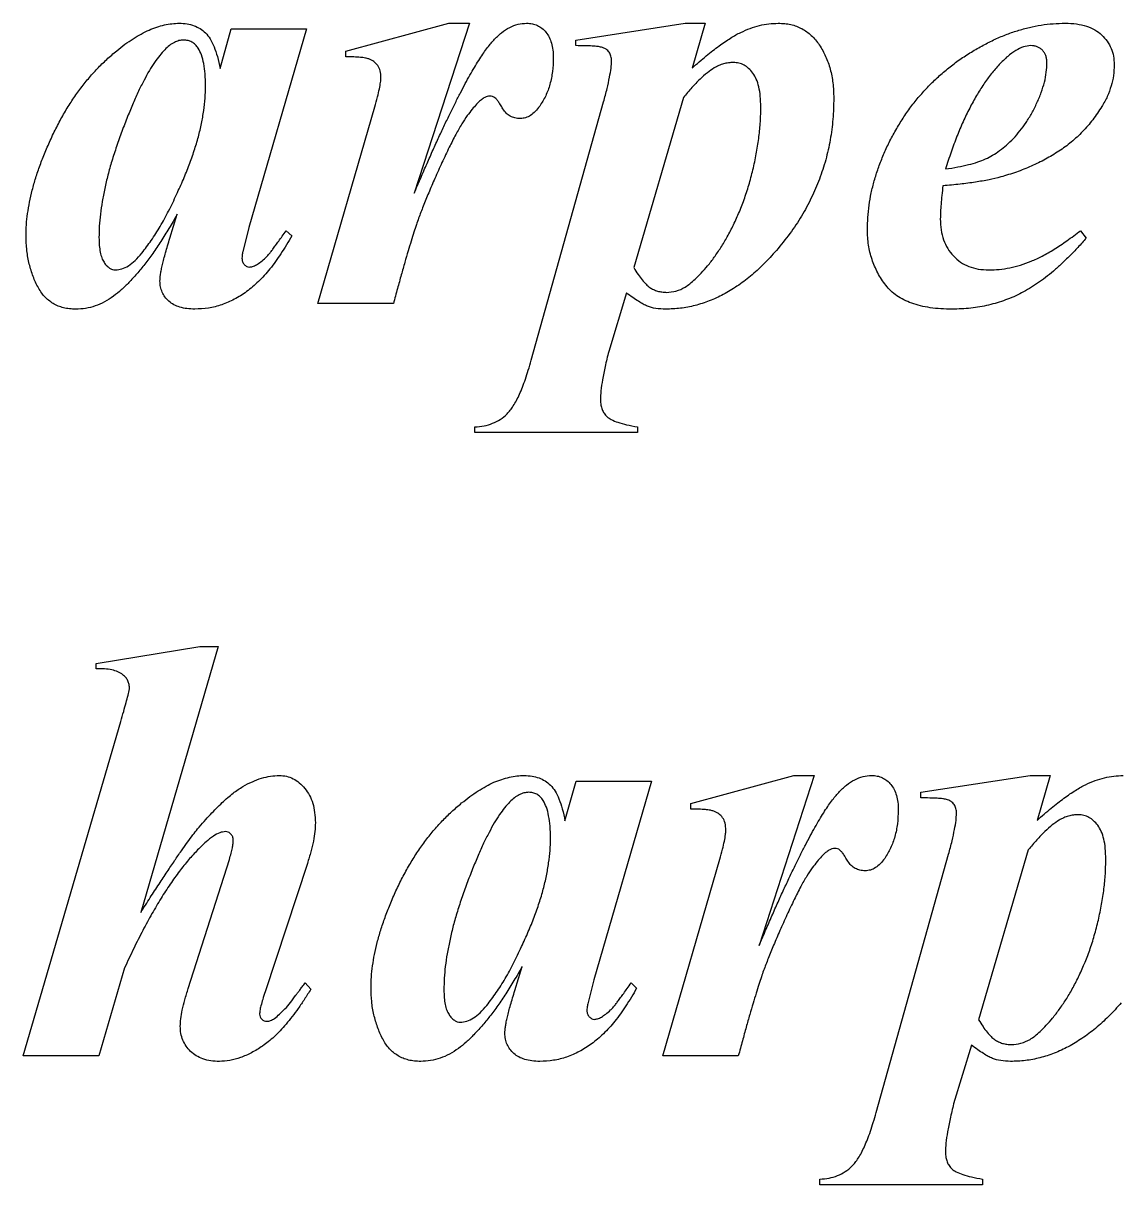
# Model space of a CAD drawing. Header units: inches. Extents: x -17.5 to -8.75, y -0.78 to 2.88.
# Drawn here: x -13.452 to -12.91, y 1.438 to 2.014 of the extents above; entities that cross this region are included whole.
import ezdxf

# ---------------------------------------------------------------- set-up
doc = ezdxf.new("R2010")
doc.units = ezdxf.units.IN
doc.header["$MEASUREMENT"] = 0

msp = doc.modelspace()

# ---------------------------------------------------------------- linework, layer by layer
at = {"color": 7, "linetype": 'Continuous', "lineweight": 25}
for p, q in [((-13.3548, 1.99149), (-13.34933, 2.01111)), ((-13.34933, 2.01111), (-13.31196, 2.01111)), ((-13.31196, 2.01111), (-13.34057, 1.91267)), ((-13.29252, 2), (-13.24148, 2.01389)), ((-13.23132, 2.01389), (-13.25862, 1.92969)), ((-13.24148, 2.01389), (-13.23132, 2.01389)), ((-13.17863, 2.00556), (-13.12438, 2.01389)), ((-13.12438, 2.01389), (-13.11457, 2.01389)), ((-13.11457, 2.01389), (-13.12104, 1.99167)), ((-13.17863, 2.00278), (-13.17863, 2.00556)), ((-13.29252, 1.99722), (-13.29252, 2)), ((-13.20072, 1.84688), (-13.16483, 1.97491)), ((-13.12533, 1.97704), (-13.14994, 1.8928)), ((-13.30641, 1.875), (-13.27807, 1.9724)), ((-13.37963, 1.90738), (-13.37598, 1.91923)), ((-13.34057, 1.91267), (-13.34352, 1.90069)), ((-13.32208, 1.91111), (-13.3193, 1.90851)), ((-12.92863, 1.91111), (-12.92585, 1.90742)), ((-13.15354, 1.8803), (-13.16231, 1.85122)), ((-13.26895, 1.875), (-13.30641, 1.875)), ((-13.22863, 1.81111), (-13.22863, 1.81389)), ((-13.14808, 1.81389), (-13.14808, 1.81111)), ((-13.14808, 1.81111), (-13.22863, 1.81111)), ((-13.41613, 1.69674), (-13.36487, 1.70507)), ((-13.35563, 1.70507), (-13.39404, 1.57335)), ((-13.36487, 1.70507), (-13.35563, 1.70507)), ((-13.41613, 1.69396), (-13.41613, 1.69674)), ((-13.45224, 1.5023), (-13.40393, 1.66801)), ((-13.12169, 1.6273), (-13.07064, 1.64119)), ((-13.06049, 1.64119), (-13.08779, 1.55698)), ((-13.07064, 1.64119), (-13.06049, 1.64119)), ((-13.0078, 1.63285), (-12.95354, 1.64119)), ((-12.95354, 1.64119), (-12.94373, 1.64119)), ((-12.94373, 1.64119), (-12.9502, 1.61896)), ((-13.18397, 1.61879), (-13.1785, 1.63841)), ((-13.1785, 1.63841), (-13.14113, 1.63841)), ((-13.14113, 1.63841), (-13.16973, 1.53997)), ((-13.0078, 1.63007), (-13.0078, 1.63285)), ((-13.12169, 1.62452), (-13.12169, 1.6273)), ((-13.02989, 1.47417), (-12.994, 1.60221)), ((-12.9545, 1.60434), (-12.97911, 1.52009)), ((-13.37051, 1.53572), (-13.35016, 1.59961)), ((-13.31153, 1.59765), (-13.33245, 1.53407)), ((-13.13558, 1.5023), (-13.10723, 1.59969)), ((-13.40207, 1.54583), (-13.41474, 1.5023)), ((-13.2088, 1.53468), (-13.20515, 1.54652)), ((-13.31262, 1.53841), (-13.30984, 1.53524)), ((-13.16973, 1.53997), (-13.17268, 1.52799)), ((-13.15124, 1.53841), (-13.14847, 1.5358)), ((-13.41474, 1.5023), (-13.45224, 1.5023)), ((-13.09812, 1.5023), (-13.13558, 1.5023)), ((-12.98271, 1.50759), (-12.99148, 1.47851)), ((-13.0578, 1.43841), (-13.0578, 1.44119)), ((-12.97724, 1.44119), (-12.97724, 1.43841)), ((-12.97724, 1.43841), (-13.0578, 1.43841))]:
    msp.add_line(p, q, dxfattribs=at)
for points, knots in [([(-13.40597, 2.00026), (-13.40462, 2.00135), (-13.40199, 2.00346), (-13.39792, 2.00619), (-13.39396, 2.00856), (-13.39006, 2.01054), (-13.38618, 2.01202), (-13.38238, 2.01306), (-13.37864, 2.01376), (-13.37616, 2.01385), (-13.37494, 2.01389)], [0, 0, 0, 0, 0.1512513, 0.2923411, 0.4252491, 0.5516348, 0.6713009, 0.7846573, 0.8943067, 1, 1, 1, 1]), ([(-13.37494, 2.01389), (-13.37366, 2.01383), (-13.37119, 2.01373), (-13.36769, 2.01281), (-13.36457, 2.0113), (-13.36184, 2.00909), (-13.35946, 2.00605), (-13.35757, 2.00205), (-13.3559, 1.99713), (-13.35519, 1.99347), (-13.3548, 1.99149)], [0, 0, 0, 0, 0.1146846, 0.2221362, 0.322068, 0.4237162, 0.5346988, 0.6654213, 0.8190707, 1, 1, 1, 1]), ([(-13.21926, 2.00551), (-13.21799, 2.00678), (-13.21559, 2.00918), (-13.21152, 2.01188), (-13.20727, 2.01358), (-13.20437, 2.01379), (-13.20294, 2.01389)], [0, 0, 0, 0, 0.283236, 0.539118, 0.77285, 1, 1, 1, 1]), ([(-13.20294, 2.01389), (-13.20199, 2.01385), (-13.20015, 2.01378), (-13.19756, 2.01284), (-13.19524, 2.01144), (-13.19327, 2.00943), (-13.19166, 2.00694), (-13.19053, 2.00394), (-13.18984, 2.00049), (-13.18978, 1.99804), (-13.18974, 1.99674)], [0, 0, 0, 0, 0.1163793, 0.2257611, 0.3346185, 0.4480798, 0.5692364, 0.6973677, 0.8410742, 1, 1, 1, 1]), ([(-13.12104, 1.99167), (-13.11984, 1.99271), (-13.11751, 1.99474), (-13.1141, 1.99765), (-13.11083, 2.00025), (-13.10775, 2.00262), (-13.10483, 2.00468), (-13.10205, 2.00648), (-13.09948, 2.00806), (-13.09626, 2.00971), (-13.09236, 2.01138), (-13.08769, 2.01285), (-13.083, 2.01369), (-13.07988, 2.01382), (-13.07833, 2.01389)], [0, 0, 0, 0, 0.096773, 0.188005, 0.272597, 0.351161, 0.424468, 0.49067, 0.552297, 0.607839, 0.711227, 0.809846, 0.90556, 1, 1, 1, 1]), ([(-13.07833, 2.01389), (-13.07726, 2.01385), (-13.07517, 2.01378), (-13.07213, 2.01332), (-13.0693, 2.01242), (-13.06662, 2.01127), (-13.06418, 2.00971), (-13.06188, 2.00788), (-13.05981, 2.00566), (-13.05731, 2.00225), (-13.05472, 1.99746), (-13.05243, 1.99111), (-13.05107, 1.98416), (-13.05093, 1.97932), (-13.05085, 1.97682)], [0, 0, 0, 0, 0.06224, 0.120922, 0.178038, 0.234064, 0.289526, 0.345664, 0.404484, 0.465123, 0.590666, 0.719249, 0.855301, 1, 1, 1, 1]), ([(-13.03419, 1.91155), (-13.03415, 1.91357), (-13.03406, 1.91764), (-13.03337, 1.92372), (-13.03236, 1.92983), (-13.0308, 1.9359), (-13.0289, 1.942), (-13.02653, 1.94807), (-13.02381, 1.95418), (-13.02059, 1.9602), (-13.01708, 1.96612), (-13.01322, 1.97176), (-13.00902, 1.97709), (-13.00451, 1.98211), (-12.99973, 1.98688), (-12.99459, 1.99128), (-12.9892, 1.99544), (-12.9835, 1.99923), (-12.97764, 2.00261), (-12.97176, 2.00564), (-12.96587, 2.00822), (-12.95994, 2.01025), (-12.95403, 2.01187), (-12.9481, 2.01305), (-12.94216, 2.01377), (-12.9382, 2.01385), (-12.93623, 2.01389)], [0, 0, 0, 0, 0.039082, 0.078362, 0.117989, 0.158248, 0.199189, 0.24105, 0.28388, 0.328057, 0.3726, 0.416552, 0.459861, 0.503325, 0.546527, 0.59004, 0.633619, 0.677877, 0.721755, 0.764051, 0.805409, 0.845552, 0.884872, 0.923553, 0.962033, 1, 1, 1, 1]), ([(-12.93623, 2.01389), (-12.93434, 2.01384), (-12.93078, 2.01375), (-12.92582, 2.01258), (-12.92154, 2.0108), (-12.91807, 2.00818), (-12.91533, 2.00505), (-12.91334, 2.00149), (-12.91218, 1.99751), (-12.91204, 1.99474), (-12.91196, 1.99332)], [0, 0, 0, 0, 0.157556, 0.296643, 0.423401, 0.542675, 0.6567, 0.76879, 0.880952, 1, 1, 1, 1]), ([(-13.37281, 2.00556), (-13.37359, 2.0055), (-13.3752, 2.00537), (-13.37754, 2.00434), (-13.37998, 2.00288), (-13.38142, 2.00148), (-13.38219, 2.00074)], [0, 0, 0, 0, 0.21488, 0.444023, 0.703923, 1, 1, 1, 1]), ([(-13.36561, 2.00152), (-13.36606, 2.00214), (-13.36692, 2.00334), (-13.36867, 2.00463), (-13.37067, 2.00541), (-13.37208, 2.00551), (-13.37281, 2.00556)], [0, 0, 0, 0, 0.264796, 0.509314, 0.746635, 1, 1, 1, 1]), ([(-13.25862, 1.92969), (-13.25756, 1.93219), (-13.25547, 1.93709), (-13.25234, 1.94423), (-13.24936, 1.95102), (-13.24644, 1.95741), (-13.24362, 1.96344), (-13.24089, 1.96911), (-13.2383, 1.97442), (-13.23576, 1.97932), (-13.23338, 1.98389), (-13.23111, 1.98809), (-13.22887, 1.99189), (-13.22676, 1.99534), (-13.22477, 1.99844), (-13.22285, 2.00114), (-13.22106, 2.00348), (-13.21983, 2.00487), (-13.21926, 2.00551)], [0, 0, 0, 0, 0.095301, 0.18648, 0.272875, 0.354696, 0.432414, 0.506037, 0.574896, 0.639227, 0.699262, 0.755246, 0.806323, 0.853838, 0.896685, 0.935191, 0.96984, 1, 1, 1, 1]), ([(-13.16088, 1.99518), (-13.16093, 1.99597), (-13.16104, 1.99747), (-13.16194, 1.99958), (-13.16363, 2.00119), (-13.16569, 2.00202), (-13.16801, 2.00241), (-13.17074, 2.00266), (-13.17438, 2.00275), (-13.17711, 2.00277), (-13.17863, 2.00278)], [0, 0, 0, 0, 0.107658, 0.20502, 0.304291, 0.418521, 0.503053, 0.626208, 0.792392, 1, 1, 1, 1]), ([(-12.95328, 2.00278), (-12.9545, 2.00264), (-12.95711, 2.00235), (-12.96098, 2.00039), (-12.96503, 1.99739), (-12.96757, 1.99478), (-12.96895, 1.99336)], [0, 0, 0, 0, 0.195013, 0.416861, 0.68378, 1, 1, 1, 1]), ([(-12.9453, 1.99431), (-12.94531, 1.99494), (-12.94535, 1.99614), (-12.94582, 1.99782), (-12.94648, 1.99933), (-12.94752, 2.00055), (-12.94872, 2.00156), (-12.95012, 2.00226), (-12.95165, 2.00272), (-12.95273, 2.00276), (-12.95328, 2.00278)], [0, 0, 0, 0, 0.142801, 0.272978, 0.397465, 0.51751, 0.637554, 0.753126, 0.873718, 1, 1, 1, 1]), ([(-13.45085, 1.90872), (-13.45083, 1.91051), (-13.45077, 1.91414), (-13.4501, 1.91965), (-13.44916, 1.92537), (-13.44779, 1.93128), (-13.44607, 1.93738), (-13.44391, 1.94366), (-13.44139, 1.95012), (-13.43852, 1.95672), (-13.43535, 1.96327), (-13.43188, 1.96955), (-13.4282, 1.97552), (-13.42422, 1.98112), (-13.42007, 1.98644), (-13.41563, 1.99139), (-13.41094, 1.99601), (-13.40763, 1.99885), (-13.40597, 2.00026)], [0, 0, 0, 0, 0.050997, 0.103943, 0.158988, 0.216791, 0.277525, 0.340557, 0.406814, 0.476408, 0.546463, 0.615088, 0.681898, 0.747317, 0.811647, 0.875037, 0.937745, 1, 1, 1, 1]), ([(-13.38219, 2.00074), (-13.38303, 1.99981), (-13.38483, 1.99784), (-13.38732, 1.99435), (-13.38994, 1.99028), (-13.39251, 1.98551), (-13.39522, 1.98014), (-13.39786, 1.97409), (-13.40066, 1.96744), (-13.40342, 1.96031), (-13.40602, 1.95297), (-13.40837, 1.94576), (-13.41034, 1.9388), (-13.41189, 1.93209), (-13.41317, 1.92563), (-13.41409, 1.91944), (-13.41463, 1.91349), (-13.41471, 1.90962), (-13.41474, 1.90773)], [0, 0, 0, 0, 0.037531, 0.080077, 0.128489, 0.182503, 0.242688, 0.308762, 0.380759, 0.45896, 0.538185, 0.61438, 0.686534, 0.755191, 0.821089, 0.883834, 0.943104, 1, 1, 1, 1]), ([(-13.36196, 1.98273), (-13.36199, 1.98475), (-13.36204, 1.98851), (-13.36276, 1.99368), (-13.36376, 1.99803), (-13.36503, 2.00042), (-13.36561, 2.00152)], [0, 0, 0, 0, 0.31411, 0.581113, 0.808451, 1, 1, 1, 1]), ([(-13.27512, 1.98681), (-13.27516, 1.98799), (-13.27525, 1.99016), (-13.27654, 1.993), (-13.27853, 1.99502), (-13.28073, 1.99614), (-13.28301, 1.99676), (-13.28553, 1.99699), (-13.28877, 1.99724), (-13.29119, 1.99723), (-13.29252, 1.99722)], [0, 0, 0, 0, 0.150745, 0.274893, 0.388689, 0.507831, 0.584565, 0.690788, 0.829821, 1, 1, 1, 1]), ([(-13.18974, 1.99674), (-13.18982, 1.99447), (-13.18998, 1.99005), (-13.19127, 1.98372), (-13.1933, 1.97789), (-13.19542, 1.9745), (-13.19647, 1.97283)], [0, 0, 0, 0, 0.270819, 0.525376, 0.765551, 1, 1, 1, 1]), ([(-13.16483, 1.97491), (-13.16423, 1.97712), (-13.16313, 1.98117), (-13.16193, 1.98677), (-13.1611, 1.99131), (-13.16094, 1.99401), (-13.16088, 1.99518)], [0, 0, 0, 0, 0.33171, 0.608594, 0.829634, 1, 1, 1, 1]), ([(-13.11005, 1.99175), (-13.1112, 1.99099), (-13.11371, 1.98931), (-13.11731, 1.98594), (-13.12134, 1.98189), (-13.12394, 1.97873), (-13.12533, 1.97704)], [0, 0, 0, 0, 0.19451, 0.424011, 0.692071, 1, 1, 1, 1]), ([(-13.10051, 1.99444), (-13.10135, 1.99441), (-13.103, 1.99434), (-13.10546, 1.99384), (-13.10783, 1.99298), (-13.10931, 1.99216), (-13.11005, 1.99175)], [0, 0, 0, 0, 0.251306, 0.493757, 0.746731, 1, 1, 1, 1]), ([(-13.08696, 1.97244), (-13.08701, 1.97424), (-13.0871, 1.97759), (-13.0878, 1.98223), (-13.08903, 1.98609), (-13.09079, 1.98917), (-13.0929, 1.99149), (-13.0952, 1.99324), (-13.0978, 1.99422), (-13.0996, 1.99437), (-13.10051, 1.99444)], [0, 0, 0, 0, 0.187129, 0.34895, 0.487183, 0.607402, 0.715185, 0.812266, 0.90577, 1, 1, 1, 1]), ([(-12.99547, 1.94167), (-12.99346, 1.94197), (-12.98965, 1.94256), (-12.98434, 1.94375), (-12.97972, 1.94499), (-12.97571, 1.94657), (-12.97207, 1.94844), (-12.96864, 1.95079), (-12.96518, 1.95353), (-12.96181, 1.95679), (-12.95856, 1.96051), (-12.95551, 1.96471), (-12.9527, 1.96935), (-12.95019, 1.97436), (-12.94805, 1.97949), (-12.94644, 1.98456), (-12.94549, 1.98949), (-12.94536, 1.99273), (-12.9453, 1.99431)], [0, 0, 0, 0, 0.076865, 0.145034, 0.205136, 0.257311, 0.307089, 0.35899, 0.414116, 0.473151, 0.535406, 0.600225, 0.668527, 0.740015, 0.811443, 0.877706, 0.940411, 1, 1, 1, 1]), ([(-12.96895, 1.99336), (-12.97028, 1.99186), (-12.97301, 1.98878), (-12.9767, 1.98362), (-12.98029, 1.97796), (-12.98364, 1.97173), (-12.98692, 1.96502), (-12.98993, 1.95772), (-12.99286, 1.94992), (-12.99458, 1.94447), (-12.99547, 1.94167)], [0, 0, 0, 0, 0.102496, 0.210714, 0.32463, 0.445355, 0.572975, 0.707181, 0.84953, 1, 1, 1, 1]), ([(-12.91196, 1.99332), (-12.91204, 1.99154), (-12.9122, 1.988), (-12.91339, 1.98272), (-12.91528, 1.97751), (-12.91714, 1.97424), (-12.91808, 1.97257)], [0, 0, 0, 0, 0.242528, 0.485953, 0.737487, 1, 1, 1, 1]), ([(-13.27807, 1.9724), (-13.27762, 1.97406), (-13.27681, 1.97705), (-13.27591, 1.98112), (-13.27527, 1.98425), (-13.27516, 1.98607), (-13.27512, 1.98681)], [0, 0, 0, 0, 0.350075, 0.630908, 0.849316, 1, 1, 1, 1]), ([(-13.37629, 1.92908), (-13.37515, 1.93156), (-13.37295, 1.9364), (-13.37002, 1.94363), (-13.36755, 1.95066), (-13.36549, 1.95747), (-13.3639, 1.96408), (-13.36284, 1.97049), (-13.36208, 1.97667), (-13.362, 1.98074), (-13.36196, 1.98273)], [0, 0, 0, 0, 0.146155, 0.28499, 0.418182, 0.545285, 0.666433, 0.782078, 0.893677, 1, 1, 1, 1]), ([(-13.22407, 1.97687), (-13.22465, 1.97648), (-13.22597, 1.97558), (-13.22789, 1.97366), (-13.23005, 1.97111), (-13.23253, 1.9679), (-13.23528, 1.96376), (-13.23822, 1.9585), (-13.24148, 1.95207), (-13.24491, 1.9448), (-13.2483, 1.93726), (-13.25139, 1.93004), (-13.25408, 1.92344), (-13.25613, 1.91822), (-13.2576, 1.91391), (-13.25889, 1.91018), (-13.2602, 1.9058), (-13.26168, 1.90083), (-13.26333, 1.89525), (-13.26512, 1.88905), (-13.26696, 1.88222), (-13.26827, 1.87747), (-13.26895, 1.875)], [0, 0, 0, 0, 0.018512, 0.042511, 0.072038, 0.107513, 0.150611, 0.204319, 0.267951, 0.342632, 0.41874, 0.488356, 0.551653, 0.608652, 0.63804, 0.673035, 0.713772, 0.759641, 0.811495, 0.868854, 0.93162, 1, 1, 1, 1]), ([(-13.22108, 1.97778), (-13.22158, 1.97774), (-13.22264, 1.97765), (-13.22358, 1.97714), (-13.22407, 1.97687)], [0, 0, 0, 0, 0.471736, 1, 1, 1, 1]), ([(-13.20606, 1.96667), (-13.20697, 1.96672), (-13.2087, 1.96682), (-13.21111, 1.96775), (-13.21318, 1.96925), (-13.21467, 1.97134), (-13.21584, 1.9734), (-13.21697, 1.97502), (-13.21782, 1.97621), (-13.21871, 1.97707), (-13.21979, 1.97764), (-13.22065, 1.97773), (-13.22108, 1.97778)], [0, 0, 0, 0, 0.137153, 0.261675, 0.387414, 0.520635, 0.64693, 0.748142, 0.820248, 0.868457, 0.935312, 1, 1, 1, 1]), ([(-13.05085, 1.97682), (-13.05093, 1.97332), (-13.05108, 1.96638), (-13.05249, 1.95614), (-13.05467, 1.94621), (-13.05785, 1.93659), (-13.06183, 1.92725), (-13.06673, 1.91822), (-13.0725, 1.90949), (-13.077, 1.90405), (-13.07928, 1.9013)], [0, 0, 0, 0, 0.127432, 0.252144, 0.375066, 0.496856, 0.619895, 0.743724, 0.870093, 1, 1, 1, 1]), ([(-13.19647, 1.97283), (-13.19717, 1.9719), (-13.19848, 1.97016), (-13.20088, 1.96821), (-13.20339, 1.96689), (-13.20518, 1.96674), (-13.20606, 1.96667)], [0, 0, 0, 0, 0.2943087, 0.5496681, 0.7775797, 1, 1, 1, 1]), ([(-13.13367, 1.88056), (-13.13208, 1.88068), (-13.12886, 1.88095), (-13.12498, 1.88272), (-13.12188, 1.88488), (-13.11923, 1.88724), (-13.11632, 1.89022), (-13.11314, 1.89382), (-13.10988, 1.89804), (-13.10664, 1.90286), (-13.10345, 1.90823), (-13.1004, 1.91414), (-13.0975, 1.92055), (-13.09485, 1.9274), (-13.09256, 1.93468), (-13.09058, 1.94227), (-13.089, 1.94999), (-13.08782, 1.95763), (-13.08708, 1.96509), (-13.087, 1.97001), (-13.08696, 1.97244)], [0, 0, 0, 0, 0.043195, 0.088086, 0.114569, 0.146581, 0.184958, 0.228747, 0.277876, 0.330945, 0.387607, 0.448735, 0.513093, 0.580187, 0.649596, 0.722044, 0.794842, 0.86538, 0.933417, 1, 1, 1, 1]), ([(-12.91808, 1.97257), (-12.91954, 1.97037), (-12.92242, 1.96601), (-12.92752, 1.96013), (-12.93313, 1.95487), (-12.93935, 1.95038), (-12.94597, 1.9464), (-12.95303, 1.94301), (-12.96042, 1.94), (-12.96557, 1.93848), (-12.96817, 1.93772)], [0, 0, 0, 0, 0.126688, 0.250228, 0.372514, 0.49468, 0.617641, 0.742739, 0.869822, 1, 1, 1, 1]), ([(-12.96817, 1.93772), (-12.97009, 1.93725), (-12.97421, 1.93625), (-12.98092, 1.93505), (-12.98854, 1.93408), (-12.99394, 1.93359), (-12.99677, 1.93333)], [0, 0, 0, 0, 0.20459, 0.439082, 0.704993, 1, 1, 1, 1]), ([(-13.39347, 1.9), (-13.3919, 1.90208), (-13.38866, 1.90634), (-13.38426, 1.91332), (-13.38007, 1.92093), (-13.37757, 1.92632), (-13.37629, 1.92908)], [0, 0, 0, 0, 0.230967, 0.474163, 0.72999, 1, 1, 1, 1]), ([(-12.99677, 1.93333), (-12.99697, 1.93176), (-12.99735, 1.92874), (-12.99772, 1.92442), (-12.99802, 1.92053), (-12.99806, 1.91808), (-12.99808, 1.91693)], [0, 0, 0, 0, 0.289329, 0.5539658, 0.7890769, 1, 1, 1, 1]), ([(-13.37598, 1.91923), (-13.37733, 1.91689), (-13.37994, 1.91235), (-13.38398, 1.90589), (-13.38795, 1.89996), (-13.39197, 1.89464), (-13.39584, 1.88977), (-13.39976, 1.88554), (-13.40356, 1.88178), (-13.40624, 1.87966), (-13.40754, 1.87865)], [0, 0, 0, 0, 0.156419, 0.303785, 0.441546, 0.570419, 0.690316, 0.801952, 0.904603, 1, 1, 1, 1]), ([(-12.99808, 1.91693), (-12.99802, 1.91511), (-12.9979, 1.9116), (-12.99659, 1.90666), (-12.9946, 1.90221), (-12.99168, 1.89849), (-12.98817, 1.89536), (-12.98393, 1.89326), (-12.97921, 1.89187), (-12.97586, 1.89174), (-12.97412, 1.89167)], [0, 0, 0, 0, 0.138619, 0.267658, 0.388404, 0.508312, 0.626725, 0.744958, 0.866809, 1, 1, 1, 1]), ([(-13.33219, 1.8977), (-13.33198, 1.8979), (-13.33148, 1.89839), (-13.33069, 1.89934), (-13.32968, 1.90056), (-13.32851, 1.90209), (-13.32717, 1.90391), (-13.32565, 1.90605), (-13.32391, 1.90847), (-13.32271, 1.9102), (-13.32208, 1.91111)], [0, 0, 0, 0, 0.051109, 0.126147, 0.219685, 0.333793, 0.468546, 0.623988, 0.801635, 1, 1, 1, 1]), ([(-12.99213, 1.87222), (-12.99404, 1.87225), (-12.99771, 1.8723), (-13.00299, 1.87288), (-13.00783, 1.87376), (-13.01221, 1.87506), (-13.01613, 1.87675), (-13.0196, 1.87879), (-13.02262, 1.88121), (-13.02592, 1.88493), (-13.02923, 1.8901), (-13.03207, 1.89685), (-13.03389, 1.90404), (-13.03409, 1.90902), (-13.03419, 1.91155)], [0, 0, 0, 0, 0.0872439, 0.1676407, 0.242272, 0.3112444, 0.3760439, 0.436772, 0.4945502, 0.5516101, 0.6633884, 0.7732089, 0.8847291, 1, 1, 1, 1]), ([(-12.97412, 1.89167), (-12.97236, 1.89171), (-12.96884, 1.89181), (-12.96356, 1.89268), (-12.95829, 1.89403), (-12.95293, 1.89593), (-12.94737, 1.89858), (-12.94144, 1.90196), (-12.93514, 1.90623), (-12.93087, 1.90943), (-12.92863, 1.91111)], [0, 0, 0, 0, 0.10426, 0.209667, 0.317162, 0.427674, 0.547407, 0.683078, 0.833212, 1, 1, 1, 1]), ([(-13.42624, 1.87222), (-13.42729, 1.87225), (-13.42933, 1.87232), (-13.43228, 1.87285), (-13.43502, 1.87369), (-13.43747, 1.875), (-13.43975, 1.87656), (-13.44183, 1.87849), (-13.44359, 1.88082), (-13.44568, 1.88433), (-13.44772, 1.8892), (-13.44956, 1.89538), (-13.45067, 1.90194), (-13.45079, 1.90643), (-13.45085, 1.90872)], [0, 0, 0, 0, 0.063398, 0.124106, 0.181381, 0.236825, 0.292429, 0.349032, 0.407944, 0.469461, 0.597027, 0.727216, 0.860912, 1, 1, 1, 1]), ([(-13.41474, 1.90773), (-13.41471, 1.90641), (-13.41465, 1.90395), (-13.41419, 1.90055), (-13.41345, 1.89773), (-13.41235, 1.89549), (-13.41104, 1.89381), (-13.40963, 1.89262), (-13.40817, 1.89178), (-13.40713, 1.8917), (-13.40663, 1.89167)], [0, 0, 0, 0, 0.200627, 0.374128, 0.520561, 0.643689, 0.750326, 0.842545, 0.924307, 1, 1, 1, 1]), ([(-13.38453, 1.88615), (-13.38451, 1.88668), (-13.38446, 1.88784), (-13.38424, 1.88972), (-13.38382, 1.89192), (-13.38332, 1.89441), (-13.3826, 1.89722), (-13.38173, 1.90032), (-13.38073, 1.90375), (-13.38001, 1.90614), (-13.37963, 1.90738)], [0, 0, 0, 0, 0.071654, 0.159659, 0.260621, 0.378327, 0.50943, 0.657934, 0.821451, 1, 1, 1, 1]), ([(-13.3193, 1.90851), (-13.32103, 1.90554), (-13.32433, 1.89989), (-13.32979, 1.89227), (-13.3355, 1.88595), (-13.34139, 1.88085), (-13.34756, 1.87704), (-13.35388, 1.87421), (-13.36051, 1.87257), (-13.36501, 1.87234), (-13.36726, 1.87222)], [0, 0, 0, 0, 0.162883, 0.310308, 0.443899, 0.565597, 0.67871, 0.786572, 0.89326, 1, 1, 1, 1]), ([(-12.92585, 1.90742), (-12.9272, 1.90588), (-12.92984, 1.90285), (-12.93393, 1.89861), (-12.93796, 1.8947), (-12.94196, 1.89112), (-12.94594, 1.8879), (-12.94991, 1.88504), (-12.9538, 1.88244), (-12.95902, 1.87957), (-12.96573, 1.8766), (-12.97417, 1.87409), (-12.98301, 1.87252), (-12.98906, 1.87232), (-12.99213, 1.87222)], [0, 0, 0, 0, 0.0791, 0.154916, 0.227172, 0.295979, 0.361898, 0.424661, 0.484745, 0.542227, 0.654471, 0.766987, 0.881447, 1, 1, 1, 1]), ([(-13.40663, 1.89167), (-13.40552, 1.89177), (-13.40321, 1.892), (-13.39987, 1.89376), (-13.39654, 1.89642), (-13.39455, 1.89874), (-13.39347, 1.9)], [0, 0, 0, 0, 0.205321, 0.430209, 0.691962, 1, 1, 1, 1]), ([(-13.34352, 1.90069), (-13.34363, 1.90006), (-13.34382, 1.89898), (-13.34391, 1.89789), (-13.34395, 1.89744)], [0, 0, 0, 0, 0.588566, 1, 1, 1, 1]), ([(-13.07928, 1.9013), (-13.08135, 1.89899), (-13.08538, 1.8945), (-13.09193, 1.88859), (-13.09858, 1.88355), (-13.1054, 1.87944), (-13.11235, 1.87617), (-13.1195, 1.87393), (-13.12675, 1.87245), (-13.13165, 1.8723), (-13.1341, 1.87222)], [0, 0, 0, 0, 0.145241, 0.282407, 0.41207, 0.535455, 0.654878, 0.770785, 0.885311, 1, 1, 1, 1]), ([(-13.34395, 1.89744), (-13.34389, 1.89688), (-13.34377, 1.89575), (-13.34287, 1.89434), (-13.34169, 1.89332), (-13.34074, 1.89314), (-13.34031, 1.89306)], [0, 0, 0, 0, 0.270358, 0.540354, 0.789509, 1, 1, 1, 1]), ([(-13.34031, 1.89306), (-13.33976, 1.89313), (-13.33852, 1.8933), (-13.33662, 1.89428), (-13.33443, 1.89572), (-13.33298, 1.897), (-13.33219, 1.8977)], [0, 0, 0, 0, 0.171942, 0.39263, 0.666176, 1, 1, 1, 1]), ([(-13.14994, 1.8928), (-13.14923, 1.89167), (-13.1479, 1.88959), (-13.1459, 1.88678), (-13.14392, 1.88464), (-13.14208, 1.88296), (-13.1401, 1.88191), (-13.13811, 1.88109), (-13.13592, 1.88067), (-13.13443, 1.8806), (-13.13367, 1.88056)], [0, 0, 0, 0, 0.185526, 0.345984, 0.480422, 0.592205, 0.691717, 0.791536, 0.892595, 1, 1, 1, 1]), ([(-13.36726, 1.87222), (-13.36858, 1.87227), (-13.37108, 1.87236), (-13.37459, 1.87309), (-13.37764, 1.8743), (-13.38014, 1.87607), (-13.38211, 1.87818), (-13.38349, 1.88063), (-13.38442, 1.8833), (-13.38449, 1.88519), (-13.38453, 1.88615)], [0, 0, 0, 0, 0.158489, 0.300623, 0.428424, 0.54944, 0.665057, 0.773266, 0.884828, 1, 1, 1, 1]), ([(-13.40754, 1.87865), (-13.409, 1.87765), (-13.41185, 1.87572), (-13.41653, 1.87374), (-13.42133, 1.87243), (-13.4246, 1.87229), (-13.42624, 1.87222)], [0, 0, 0, 0, 0.262918, 0.512358, 0.755295, 1, 1, 1, 1]), ([(-13.1341, 1.87222), (-13.13574, 1.8723), (-13.1388, 1.87243), (-13.14256, 1.87334), (-13.14533, 1.87475), (-13.14773, 1.87622), (-13.15054, 1.87807), (-13.1525, 1.87952), (-13.15354, 1.8803)], [0, 0, 0, 0, 0.228449, 0.426421, 0.531873, 0.661135, 0.818199, 1, 1, 1, 1]), ([(-13.16231, 1.85122), (-13.16293, 1.84873), (-13.16408, 1.84412), (-13.16533, 1.83761), (-13.1662, 1.83207), (-13.16633, 1.82866), (-13.16639, 1.82713)], [0, 0, 0, 0, 0.313485, 0.582605, 0.811771, 1, 1, 1, 1]), ([(-13.22863, 1.81389), (-13.22709, 1.814), (-13.22408, 1.81423), (-13.21981, 1.81553), (-13.21594, 1.81752), (-13.21305, 1.81982), (-13.211, 1.82219), (-13.20943, 1.82439), (-13.20786, 1.82704), (-13.20643, 1.83018), (-13.20493, 1.83372), (-13.20347, 1.8377), (-13.20204, 1.84213), (-13.20117, 1.84525), (-13.20072, 1.84688)], [0, 0, 0, 0, 0.098558, 0.192095, 0.28259, 0.375223, 0.425633, 0.482555, 0.547995, 0.621559, 0.70272, 0.793337, 0.892383, 1, 1, 1, 1]), ([(-13.16639, 1.82713), (-13.16635, 1.82631), (-13.16627, 1.82475), (-13.16565, 1.82253), (-13.16463, 1.82058), (-13.16316, 1.81876), (-13.16078, 1.81733), (-13.1575, 1.816), (-13.15315, 1.81484), (-13.14987, 1.81423), (-13.14808, 1.81389)], [0, 0, 0, 0, 0.097279, 0.187118, 0.273023, 0.358979, 0.462635, 0.601454, 0.781133, 1, 1, 1, 1]), ([(-13.40289, 1.6911), (-13.40368, 1.69162), (-13.40537, 1.69272), (-13.4085, 1.6936), (-13.41214, 1.69408), (-13.41474, 1.694), (-13.41613, 1.69396)], [0, 0, 0, 0, 0.204337, 0.435005, 0.69821, 1, 1, 1, 1]), ([(-13.39959, 1.68407), (-13.39964, 1.68478), (-13.39972, 1.68616), (-13.40032, 1.68812), (-13.40141, 1.68979), (-13.40239, 1.69066), (-13.40289, 1.6911)], [0, 0, 0, 0, 0.265526, 0.514444, 0.752194, 1, 1, 1, 1]), ([(-13.40393, 1.66801), (-13.40345, 1.66966), (-13.40254, 1.67274), (-13.4014, 1.67708), (-13.40036, 1.68077), (-13.39983, 1.68304), (-13.39959, 1.68407)], [0, 0, 0, 0, 0.309608, 0.579825, 0.809543, 1, 1, 1, 1]), ([(-13.36587, 1.61471), (-13.3648, 1.61596), (-13.36274, 1.61837), (-13.35967, 1.62182), (-13.35667, 1.62489), (-13.35381, 1.62768), (-13.35107, 1.63017), (-13.34844, 1.63234), (-13.34591, 1.63417), (-13.34278, 1.63617), (-13.33891, 1.63814), (-13.33434, 1.63991), (-13.32982, 1.64097), (-13.32684, 1.64111), (-13.32538, 1.64119)], [0, 0, 0, 0, 0.098594, 0.190898, 0.276935, 0.356828, 0.430658, 0.499201, 0.561431, 0.618084, 0.722633, 0.821089, 0.911954, 1, 1, 1, 1]), ([(-13.32538, 1.64119), (-13.32419, 1.64112), (-13.32184, 1.64098), (-13.3185, 1.63966), (-13.31541, 1.63764), (-13.31268, 1.63481), (-13.3104, 1.63136), (-13.3087, 1.62731), (-13.30779, 1.62271), (-13.30765, 1.61947), (-13.30758, 1.61779)], [0, 0, 0, 0, 0.1081949, 0.2144751, 0.3256744, 0.4448973, 0.5722956, 0.7032144, 0.8456361, 1, 1, 1, 1]), ([(-13.23514, 1.62756), (-13.23378, 1.62865), (-13.23116, 1.63076), (-13.22708, 1.63349), (-13.22312, 1.63585), (-13.21923, 1.63784), (-13.21535, 1.63932), (-13.21154, 1.64036), (-13.20781, 1.64106), (-13.20533, 1.64114), (-13.20411, 1.64119)], [0, 0, 0, 0, 0.1512513, 0.2923411, 0.4252491, 0.5516348, 0.6713009, 0.7846573, 0.8943067, 1, 1, 1, 1]), ([(-13.20411, 1.64119), (-13.20283, 1.64113), (-13.20035, 1.64103), (-13.19686, 1.6401), (-13.19374, 1.63859), (-13.191, 1.63639), (-13.18863, 1.63335), (-13.18674, 1.62935), (-13.18507, 1.62443), (-13.18436, 1.62077), (-13.18397, 1.61879)], [0, 0, 0, 0, 0.114685, 0.222136, 0.322068, 0.423716, 0.534699, 0.665421, 0.819071, 1, 1, 1, 1]), ([(-13.04842, 1.63281), (-13.04716, 1.63407), (-13.04476, 1.63648), (-13.04068, 1.63917), (-13.03644, 1.64088), (-13.03354, 1.64108), (-13.0321, 1.64119)], [0, 0, 0, 0, 0.283236, 0.539118, 0.77285, 1, 1, 1, 1]), ([(-13.0321, 1.64119), (-13.03115, 1.64115), (-13.02931, 1.64108), (-13.02673, 1.64014), (-13.02441, 1.63874), (-13.02244, 1.63672), (-13.02082, 1.63424), (-13.0197, 1.63123), (-13.01901, 1.62779), (-13.01894, 1.62533), (-13.01891, 1.62404)], [0, 0, 0, 0, 0.1163793, 0.2257611, 0.3346185, 0.4480798, 0.5692364, 0.6973677, 0.8410742, 1, 1, 1, 1]), ([(-12.9502, 1.61896), (-12.949, 1.62001), (-12.94667, 1.62203), (-12.94327, 1.62495), (-12.94, 1.62755), (-12.93692, 1.62991), (-12.93399, 1.63198), (-12.93122, 1.63378), (-12.92865, 1.63535), (-12.92542, 1.63701), (-12.92153, 1.63868), (-12.91685, 1.64014), (-12.91217, 1.64098), (-12.90904, 1.64112), (-12.90749, 1.64119)], [0, 0, 0, 0, 0.096773, 0.188005, 0.272597, 0.351161, 0.424468, 0.49067, 0.552297, 0.607839, 0.711227, 0.809846, 0.90556, 1, 1, 1, 1]), ([(-13.20198, 1.63285), (-13.20276, 1.63279), (-13.20436, 1.63267), (-13.20671, 1.63163), (-13.20914, 1.63017), (-13.21059, 1.62878), (-13.21136, 1.62803)], [0, 0, 0, 0, 0.21488, 0.444023, 0.703923, 1, 1, 1, 1]), ([(-13.19478, 1.62882), (-13.19522, 1.62944), (-13.19608, 1.63063), (-13.19784, 1.63192), (-13.19984, 1.63271), (-13.20125, 1.6328), (-13.20198, 1.63285)], [0, 0, 0, 0, 0.264796, 0.509314, 0.746635, 1, 1, 1, 1]), ([(-13.19113, 1.61002), (-13.19116, 1.61205), (-13.19121, 1.61581), (-13.19193, 1.62097), (-13.19292, 1.62532), (-13.1942, 1.62772), (-13.19478, 1.62882)], [0, 0, 0, 0, 0.31411, 0.581113, 0.808451, 1, 1, 1, 1]), ([(-13.08779, 1.55698), (-13.08672, 1.55949), (-13.08464, 1.56439), (-13.08151, 1.57153), (-13.07853, 1.57831), (-13.07561, 1.5847), (-13.07279, 1.59074), (-13.07006, 1.5964), (-13.06747, 1.60171), (-13.06493, 1.60662), (-13.06255, 1.61118), (-13.06028, 1.61538), (-13.05803, 1.61919), (-13.05593, 1.62263), (-13.05394, 1.62573), (-13.05202, 1.62843), (-13.05022, 1.63078), (-13.04899, 1.63216), (-13.04842, 1.63281)], [0, 0, 0, 0, 0.095301, 0.18648, 0.272875, 0.354696, 0.432414, 0.506037, 0.574896, 0.639227, 0.699262, 0.755246, 0.806323, 0.853838, 0.896685, 0.935191, 0.96984, 1, 1, 1, 1]), ([(-12.99005, 1.62248), (-12.9901, 1.62327), (-12.99021, 1.62477), (-12.9911, 1.62687), (-12.99279, 1.62848), (-12.99486, 1.62931), (-12.99718, 1.62971), (-12.99991, 1.62995), (-13.00354, 1.63005), (-13.00628, 1.63007), (-13.0078, 1.63007)], [0, 0, 0, 0, 0.107658, 0.20502, 0.304291, 0.418521, 0.503053, 0.626208, 0.792392, 1, 1, 1, 1]), ([(-13.28002, 1.53602), (-13.27999, 1.5378), (-13.27994, 1.54143), (-13.27927, 1.54695), (-13.27833, 1.55266), (-13.27696, 1.55857), (-13.27523, 1.56467), (-13.27308, 1.57095), (-13.27056, 1.57742), (-13.26769, 1.58402), (-13.26452, 1.59056), (-13.26105, 1.59684), (-13.25737, 1.60282), (-13.25339, 1.60842), (-13.24924, 1.61373), (-13.2448, 1.61869), (-13.24011, 1.62331), (-13.23679, 1.62614), (-13.23514, 1.62756)], [0, 0, 0, 0, 0.050997, 0.103943, 0.158988, 0.216791, 0.277525, 0.340557, 0.406814, 0.476408, 0.546463, 0.615088, 0.681898, 0.747317, 0.811647, 0.875037, 0.937745, 1, 1, 1, 1]), ([(-13.21136, 1.62803), (-13.2122, 1.62711), (-13.214, 1.62513), (-13.21649, 1.62164), (-13.2191, 1.61758), (-13.22167, 1.6128), (-13.22438, 1.60744), (-13.22703, 1.60138), (-13.22983, 1.59474), (-13.23258, 1.58761), (-13.23518, 1.58027), (-13.23754, 1.57306), (-13.23951, 1.5661), (-13.24106, 1.55938), (-13.24233, 1.55293), (-13.24326, 1.54673), (-13.2438, 1.54079), (-13.24387, 1.53692), (-13.24391, 1.53502)], [0, 0, 0, 0, 0.037531, 0.080077, 0.128489, 0.182503, 0.242688, 0.308762, 0.380759, 0.45896, 0.538185, 0.61438, 0.686534, 0.755191, 0.821089, 0.883834, 0.943104, 1, 1, 1, 1]), ([(-13.10428, 1.6141), (-13.10433, 1.61529), (-13.10442, 1.61746), (-13.10571, 1.6203), (-13.1077, 1.62232), (-13.10989, 1.62344), (-13.11218, 1.62406), (-13.1147, 1.62429), (-13.11793, 1.62453), (-13.12035, 1.62452), (-13.12169, 1.62452)], [0, 0, 0, 0, 0.150745, 0.274893, 0.388689, 0.507831, 0.584565, 0.690788, 0.829821, 1, 1, 1, 1]), ([(-13.01891, 1.62404), (-13.01899, 1.62176), (-13.01914, 1.61734), (-13.02043, 1.61102), (-13.02246, 1.60519), (-13.02459, 1.6018), (-13.02564, 1.60013)], [0, 0, 0, 0, 0.270819, 0.525376, 0.765551, 1, 1, 1, 1]), ([(-13.30758, 1.61779), (-13.30764, 1.61636), (-13.30776, 1.61331), (-13.30857, 1.60851), (-13.30977, 1.60321), (-13.31092, 1.59957), (-13.31153, 1.59765)], [0, 0, 0, 0, 0.209004, 0.443557, 0.70733, 1, 1, 1, 1]), ([(-12.994, 1.60221), (-12.99339, 1.60442), (-12.99229, 1.60847), (-12.99109, 1.61406), (-12.99026, 1.61861), (-12.99011, 1.6213), (-12.99005, 1.62248)], [0, 0, 0, 0, 0.33171, 0.608594, 0.829634, 1, 1, 1, 1]), ([(-12.93922, 1.61905), (-12.94037, 1.61828), (-12.94288, 1.61661), (-12.94647, 1.61324), (-12.95051, 1.60918), (-12.95311, 1.60602), (-12.9545, 1.60434)], [0, 0, 0, 0, 0.19451, 0.424011, 0.692071, 1, 1, 1, 1]), ([(-12.92967, 1.62174), (-12.93051, 1.62171), (-12.93217, 1.62164), (-12.93463, 1.62114), (-12.93699, 1.62028), (-12.93848, 1.61946), (-12.93922, 1.61905)], [0, 0, 0, 0, 0.251306, 0.493757, 0.746731, 1, 1, 1, 1]), ([(-12.91613, 1.59974), (-12.91618, 1.60153), (-12.91627, 1.60488), (-12.91696, 1.60952), (-12.9182, 1.61339), (-12.91996, 1.61647), (-12.92207, 1.61878), (-12.92437, 1.62054), (-12.92697, 1.62152), (-12.92877, 1.62167), (-12.92967, 1.62174)], [0, 0, 0, 0, 0.187129, 0.34895, 0.487183, 0.607402, 0.715185, 0.812266, 0.90577, 1, 1, 1, 1]), ([(-13.39404, 1.57335), (-13.39248, 1.57579), (-13.38948, 1.58049), (-13.38516, 1.58723), (-13.38109, 1.5933), (-13.37743, 1.5988), (-13.3741, 1.60368), (-13.37103, 1.60789), (-13.36838, 1.61154), (-13.36666, 1.61372), (-13.36587, 1.61471)], [0, 0, 0, 0, 0.173877, 0.333793, 0.479504, 0.611991, 0.729823, 0.833527, 0.924039, 1, 1, 1, 1]), ([(-13.35211, 1.61341), (-13.35304, 1.61327), (-13.35517, 1.61295), (-13.3584, 1.61103), (-13.36203, 1.60811), (-13.3645, 1.60568), (-13.36587, 1.60434)], [0, 0, 0, 0, 0.166187, 0.382288, 0.65827, 1, 1, 1, 1]), ([(-13.34821, 1.6092), (-13.34826, 1.60974), (-13.34837, 1.61083), (-13.34938, 1.61213), (-13.35057, 1.61324), (-13.35161, 1.61335), (-13.35211, 1.61341)], [0, 0, 0, 0, 0.253161, 0.511631, 0.767134, 1, 1, 1, 1]), ([(-13.10723, 1.59969), (-13.10679, 1.60135), (-13.10598, 1.60435), (-13.10507, 1.60842), (-13.10443, 1.61155), (-13.10433, 1.61336), (-13.10428, 1.6141)], [0, 0, 0, 0, 0.350075, 0.630908, 0.849316, 1, 1, 1, 1]), ([(-13.35016, 1.59961), (-13.34986, 1.60063), (-13.34931, 1.60251), (-13.34869, 1.60513), (-13.34832, 1.60731), (-13.34824, 1.60862), (-13.34821, 1.6092)], [0, 0, 0, 0, 0.326208, 0.598677, 0.822608, 1, 1, 1, 1]), ([(-13.20545, 1.55638), (-13.20432, 1.55886), (-13.20211, 1.56369), (-13.19919, 1.57093), (-13.19671, 1.57795), (-13.19465, 1.58477), (-13.19307, 1.59137), (-13.19201, 1.59779), (-13.19125, 1.60397), (-13.19117, 1.60804), (-13.19113, 1.61002)], [0, 0, 0, 0, 0.146155, 0.28499, 0.418182, 0.545285, 0.666433, 0.782078, 0.893677, 1, 1, 1, 1]), ([(-13.36587, 1.60434), (-13.3674, 1.60269), (-13.37056, 1.59928), (-13.37506, 1.59358), (-13.37961, 1.58727), (-13.38411, 1.58025), (-13.38863, 1.5726), (-13.39313, 1.56428), (-13.3977, 1.55533), (-13.40059, 1.54905), (-13.40207, 1.54583)], [0, 0, 0, 0, 0.097381, 0.201941, 0.314889, 0.435268, 0.563663, 0.700252, 0.84603, 1, 1, 1, 1]), ([(-13.05324, 1.60416), (-13.05382, 1.60377), (-13.05514, 1.60288), (-13.05706, 1.60095), (-13.05922, 1.59841), (-13.0617, 1.59519), (-13.06444, 1.59106), (-13.06739, 1.5858), (-13.07064, 1.57937), (-13.07408, 1.57209), (-13.07747, 1.56455), (-13.08056, 1.55734), (-13.08324, 1.55074), (-13.0853, 1.54551), (-13.08677, 1.5412), (-13.08806, 1.53747), (-13.08936, 1.5331), (-13.09085, 1.52812), (-13.0925, 1.52254), (-13.09429, 1.51634), (-13.09613, 1.50951), (-13.09744, 1.50477), (-13.09812, 1.5023)], [0, 0, 0, 0, 0.018512, 0.042511, 0.072038, 0.107513, 0.150611, 0.204319, 0.267951, 0.342632, 0.41874, 0.488356, 0.551653, 0.608652, 0.63804, 0.673035, 0.713772, 0.759641, 0.811495, 0.868854, 0.93162, 1, 1, 1, 1]), ([(-13.05025, 1.60507), (-13.05075, 1.60503), (-13.05181, 1.60495), (-13.05275, 1.60443), (-13.05324, 1.60416)], [0, 0, 0, 0, 0.471736, 1, 1, 1, 1]), ([(-13.03523, 1.59396), (-13.03613, 1.59402), (-13.03786, 1.59412), (-13.04028, 1.59504), (-13.04235, 1.59655), (-13.04384, 1.59864), (-13.045, 1.6007), (-13.04614, 1.60231), (-13.04699, 1.6035), (-13.04788, 1.60436), (-13.04895, 1.60493), (-13.04982, 1.60503), (-13.05025, 1.60507)], [0, 0, 0, 0, 0.137153, 0.261675, 0.387414, 0.520635, 0.64693, 0.748142, 0.820248, 0.868457, 0.935312, 1, 1, 1, 1]), ([(-13.02564, 1.60013), (-13.02634, 1.59919), (-13.02765, 1.59745), (-13.03004, 1.59551), (-13.03256, 1.59419), (-13.03434, 1.59404), (-13.03523, 1.59396)], [0, 0, 0, 0, 0.2943087, 0.5496681, 0.7775797, 1, 1, 1, 1]), ([(-12.96283, 1.50785), (-12.96125, 1.50798), (-12.95802, 1.50824), (-12.95414, 1.51002), (-12.95105, 1.51218), (-12.94839, 1.51453), (-12.94548, 1.51752), (-12.94231, 1.52112), (-12.93904, 1.52534), (-12.9358, 1.53016), (-12.93262, 1.53552), (-12.92957, 1.54144), (-12.92666, 1.54785), (-12.92401, 1.55469), (-12.92172, 1.56198), (-12.91975, 1.56957), (-12.91817, 1.57729), (-12.91698, 1.58492), (-12.91625, 1.59239), (-12.91617, 1.5973), (-12.91613, 1.59974)], [0, 0, 0, 0, 0.043195, 0.088086, 0.114569, 0.146581, 0.184958, 0.228747, 0.277876, 0.330945, 0.387607, 0.448735, 0.513093, 0.580187, 0.649596, 0.722044, 0.794842, 0.86538, 0.933417, 1, 1, 1, 1]), ([(-13.22264, 1.5273), (-13.22106, 1.52937), (-13.21782, 1.53364), (-13.21342, 1.54062), (-13.20924, 1.54823), (-13.20674, 1.55361), (-13.20545, 1.55638)], [0, 0, 0, 0, 0.230967, 0.474163, 0.72999, 1, 1, 1, 1]), ([(-13.20515, 1.54652), (-13.2065, 1.54419), (-13.20911, 1.53965), (-13.21314, 1.53319), (-13.21712, 1.52725), (-13.22114, 1.52193), (-13.22501, 1.51707), (-13.22893, 1.51284), (-13.23273, 1.50908), (-13.23541, 1.50696), (-13.2367, 1.50594)], [0, 0, 0, 0, 0.156419, 0.303785, 0.441546, 0.570419, 0.690316, 0.801952, 0.904603, 1, 1, 1, 1]), ([(-13.31717, 1.53237), (-13.3169, 1.53275), (-13.31628, 1.5336), (-13.31525, 1.53497), (-13.31401, 1.53661), (-13.31311, 1.53777), (-13.31262, 1.53841)], [0, 0, 0, 0, 0.1848501, 0.4144598, 0.6808095, 1, 1, 1, 1]), ([(-13.16136, 1.525), (-13.16115, 1.5252), (-13.16064, 1.52569), (-13.15986, 1.52664), (-13.15884, 1.52786), (-13.15768, 1.52938), (-13.15633, 1.5312), (-13.15482, 1.53335), (-13.15308, 1.53576), (-13.15188, 1.53749), (-13.15124, 1.53841)], [0, 0, 0, 0, 0.051109, 0.126147, 0.219685, 0.333793, 0.468546, 0.623988, 0.801635, 1, 1, 1, 1]), ([(-13.37446, 1.51697), (-13.3744, 1.51818), (-13.37426, 1.52087), (-13.37345, 1.52522), (-13.37224, 1.53026), (-13.37112, 1.53381), (-13.37051, 1.53572)], [0, 0, 0, 0, 0.190139, 0.419159, 0.688586, 1, 1, 1, 1]), ([(-13.30984, 1.53524), (-13.31087, 1.5336), (-13.31287, 1.53041), (-13.31596, 1.5259), (-13.31897, 1.52177), (-13.32199, 1.51805), (-13.32496, 1.51474), (-13.32786, 1.51178), (-13.3308, 1.50932), (-13.33446, 1.50652), (-13.33905, 1.50379), (-13.3445, 1.50135), (-13.34984, 1.49982), (-13.35339, 1.49962), (-13.35511, 1.49952)], [0, 0, 0, 0, 0.096691, 0.187562, 0.272718, 0.351723, 0.426334, 0.494711, 0.55819, 0.616931, 0.724725, 0.823275, 0.914478, 1, 1, 1, 1]), ([(-13.33245, 1.53407), (-13.33287, 1.5328), (-13.33363, 1.53049), (-13.33448, 1.52734), (-13.33508, 1.52489), (-13.33518, 1.52346), (-13.33523, 1.52287)], [0, 0, 0, 0, 0.346514, 0.630526, 0.845425, 1, 1, 1, 1]), ([(-13.32785, 1.52083), (-13.32698, 1.52151), (-13.32514, 1.52295), (-13.3225, 1.52559), (-13.31982, 1.52878), (-13.31808, 1.53113), (-13.31717, 1.53237)], [0, 0, 0, 0, 0.20907, 0.444263, 0.707529, 1, 1, 1, 1]), ([(-13.25541, 1.49952), (-13.25645, 1.49955), (-13.2585, 1.49961), (-13.26144, 1.50014), (-13.26418, 1.50099), (-13.26664, 1.5023), (-13.26892, 1.50386), (-13.27099, 1.50579), (-13.27275, 1.50812), (-13.27484, 1.51163), (-13.27689, 1.51649), (-13.27873, 1.52268), (-13.27984, 1.52924), (-13.27996, 1.53373), (-13.28002, 1.53602)], [0, 0, 0, 0, 0.063398, 0.124106, 0.181381, 0.236825, 0.292429, 0.349032, 0.407944, 0.469461, 0.597027, 0.727216, 0.860912, 1, 1, 1, 1]), ([(-13.24391, 1.53502), (-13.24388, 1.5337), (-13.24382, 1.53125), (-13.24336, 1.52785), (-13.24261, 1.52502), (-13.24152, 1.52279), (-13.2402, 1.52111), (-13.23879, 1.51992), (-13.23734, 1.51908), (-13.23629, 1.519), (-13.23579, 1.51896)], [0, 0, 0, 0, 0.200627, 0.374128, 0.520561, 0.643689, 0.750326, 0.842545, 0.924307, 1, 1, 1, 1]), ([(-13.2137, 1.51345), (-13.21368, 1.51397), (-13.21362, 1.51513), (-13.21341, 1.51702), (-13.21298, 1.51921), (-13.21249, 1.52171), (-13.21177, 1.52451), (-13.2109, 1.52762), (-13.2099, 1.53105), (-13.20917, 1.53343), (-13.2088, 1.53468)], [0, 0, 0, 0, 0.071654, 0.159659, 0.260621, 0.378327, 0.50943, 0.657934, 0.821451, 1, 1, 1, 1]), ([(-13.14847, 1.5358), (-13.1502, 1.53284), (-13.1535, 1.52719), (-13.15896, 1.51956), (-13.16466, 1.51325), (-13.17055, 1.50814), (-13.17672, 1.50434), (-13.18305, 1.50151), (-13.18967, 1.49987), (-13.19418, 1.49964), (-13.19643, 1.49952)], [0, 0, 0, 0, 0.162883, 0.310308, 0.443899, 0.565597, 0.67871, 0.786572, 0.89326, 1, 1, 1, 1]), ([(-13.23579, 1.51896), (-13.23469, 1.51907), (-13.23238, 1.5193), (-13.22904, 1.52106), (-13.2257, 1.52372), (-13.22372, 1.52604), (-13.22264, 1.5273)], [0, 0, 0, 0, 0.205321, 0.430209, 0.691962, 1, 1, 1, 1]), ([(-13.17268, 1.52799), (-13.1728, 1.52736), (-13.17299, 1.52628), (-13.17308, 1.52519), (-13.17312, 1.52474)], [0, 0, 0, 0, 0.588566, 1, 1, 1, 1]), ([(-12.90845, 1.5286), (-12.91052, 1.52629), (-12.91455, 1.52179), (-12.9211, 1.51589), (-12.92774, 1.51085), (-12.93457, 1.50673), (-12.94152, 1.50347), (-12.94866, 1.50123), (-12.95591, 1.49974), (-12.96081, 1.49959), (-12.96327, 1.49952)], [0, 0, 0, 0, 0.145241, 0.282407, 0.41207, 0.535455, 0.654878, 0.770785, 0.885311, 1, 1, 1, 1]), ([(-13.33523, 1.52287), (-13.33518, 1.52244), (-13.33507, 1.52153), (-13.33417, 1.52042), (-13.33301, 1.51956), (-13.33207, 1.51945), (-13.33163, 1.5194)], [0, 0, 0, 0, 0.23457, 0.489642, 0.757668, 1, 1, 1, 1]), ([(-13.33163, 1.5194), (-13.33097, 1.51946), (-13.32959, 1.5196), (-13.32845, 1.52041), (-13.32785, 1.52083)], [0, 0, 0, 0, 0.473439, 1, 1, 1, 1]), ([(-13.17312, 1.52474), (-13.17306, 1.52417), (-13.17294, 1.52305), (-13.17204, 1.52164), (-13.17085, 1.52062), (-13.16991, 1.52044), (-13.16947, 1.52035)], [0, 0, 0, 0, 0.270358, 0.540354, 0.789509, 1, 1, 1, 1]), ([(-13.16947, 1.52035), (-13.16893, 1.52043), (-13.16769, 1.5206), (-13.16578, 1.52157), (-13.16359, 1.52302), (-13.16215, 1.52429), (-13.16136, 1.525)], [0, 0, 0, 0, 0.171942, 0.39263, 0.666176, 1, 1, 1, 1]), ([(-12.97911, 1.52009), (-12.9784, 1.51897), (-12.97707, 1.51688), (-12.97507, 1.51407), (-12.97309, 1.51194), (-12.97125, 1.51025), (-12.96927, 1.50921), (-12.96727, 1.50839), (-12.96509, 1.50797), (-12.9636, 1.50789), (-12.96283, 1.50785)], [0, 0, 0, 0, 0.185526, 0.345984, 0.480422, 0.592205, 0.691717, 0.791536, 0.892595, 1, 1, 1, 1]), ([(-13.35511, 1.49952), (-13.35654, 1.49957), (-13.3593, 1.49966), (-13.36317, 1.50063), (-13.36657, 1.50221), (-13.3694, 1.50441), (-13.37169, 1.50704), (-13.37326, 1.5101), (-13.37432, 1.51342), (-13.37442, 1.51577), (-13.37446, 1.51697)], [0, 0, 0, 0, 0.147064, 0.281475, 0.406087, 0.527604, 0.646379, 0.76039, 0.878051, 1, 1, 1, 1]), ([(-13.19643, 1.49952), (-13.19775, 1.49957), (-13.20025, 1.49966), (-13.20376, 1.50039), (-13.20681, 1.5016), (-13.20931, 1.50336), (-13.21128, 1.50548), (-13.21266, 1.50793), (-13.21358, 1.51059), (-13.21366, 1.51249), (-13.2137, 1.51345)], [0, 0, 0, 0, 0.158489, 0.300623, 0.428424, 0.54944, 0.665057, 0.773266, 0.884828, 1, 1, 1, 1]), ([(-13.2367, 1.50594), (-13.23816, 1.50495), (-13.24101, 1.50302), (-13.2457, 1.50103), (-13.25049, 1.49973), (-13.25377, 1.49959), (-13.25541, 1.49952)], [0, 0, 0, 0, 0.262918, 0.512358, 0.755295, 1, 1, 1, 1]), ([(-12.96327, 1.49952), (-12.96491, 1.49959), (-12.96797, 1.49973), (-12.97172, 1.50064), (-12.9745, 1.50205), (-12.9769, 1.50352), (-12.97971, 1.50536), (-12.98166, 1.50681), (-12.98271, 1.50759)], [0, 0, 0, 0, 0.228449, 0.426421, 0.531873, 0.661135, 0.818199, 1, 1, 1, 1]), ([(-13.0578, 1.44119), (-13.05625, 1.4413), (-13.05325, 1.44153), (-13.04898, 1.44283), (-13.04511, 1.44481), (-13.04222, 1.44712), (-13.04017, 1.44949), (-13.03859, 1.45169), (-13.03703, 1.45434), (-13.0356, 1.45748), (-13.0341, 1.46102), (-13.03264, 1.465), (-13.03121, 1.46943), (-13.03034, 1.47255), (-13.02989, 1.47417)], [0, 0, 0, 0, 0.098558, 0.192095, 0.28259, 0.375223, 0.425633, 0.482555, 0.547995, 0.621559, 0.70272, 0.793337, 0.892383, 1, 1, 1, 1]), ([(-12.99148, 1.47851), (-12.9921, 1.47603), (-12.99324, 1.47141), (-12.99449, 1.46491), (-12.99537, 1.45937), (-12.9955, 1.45596), (-12.99556, 1.45442)], [0, 0, 0, 0, 0.313485, 0.582605, 0.811771, 1, 1, 1, 1]), ([(-12.99556, 1.45442), (-12.99552, 1.45361), (-12.99544, 1.45204), (-12.99482, 1.44982), (-12.9938, 1.44788), (-12.99233, 1.44606), (-12.98994, 1.44462), (-12.98667, 1.4433), (-12.98232, 1.44213), (-12.97904, 1.44152), (-12.97724, 1.44119)], [0, 0, 0, 0, 0.097279, 0.187118, 0.273023, 0.358979, 0.462635, 0.601454, 0.781133, 1, 1, 1, 1])]:
    msp.add_open_spline(points, degree=3, knots=knots, dxfattribs=at)

doc.saveas('drawing.dxf')
